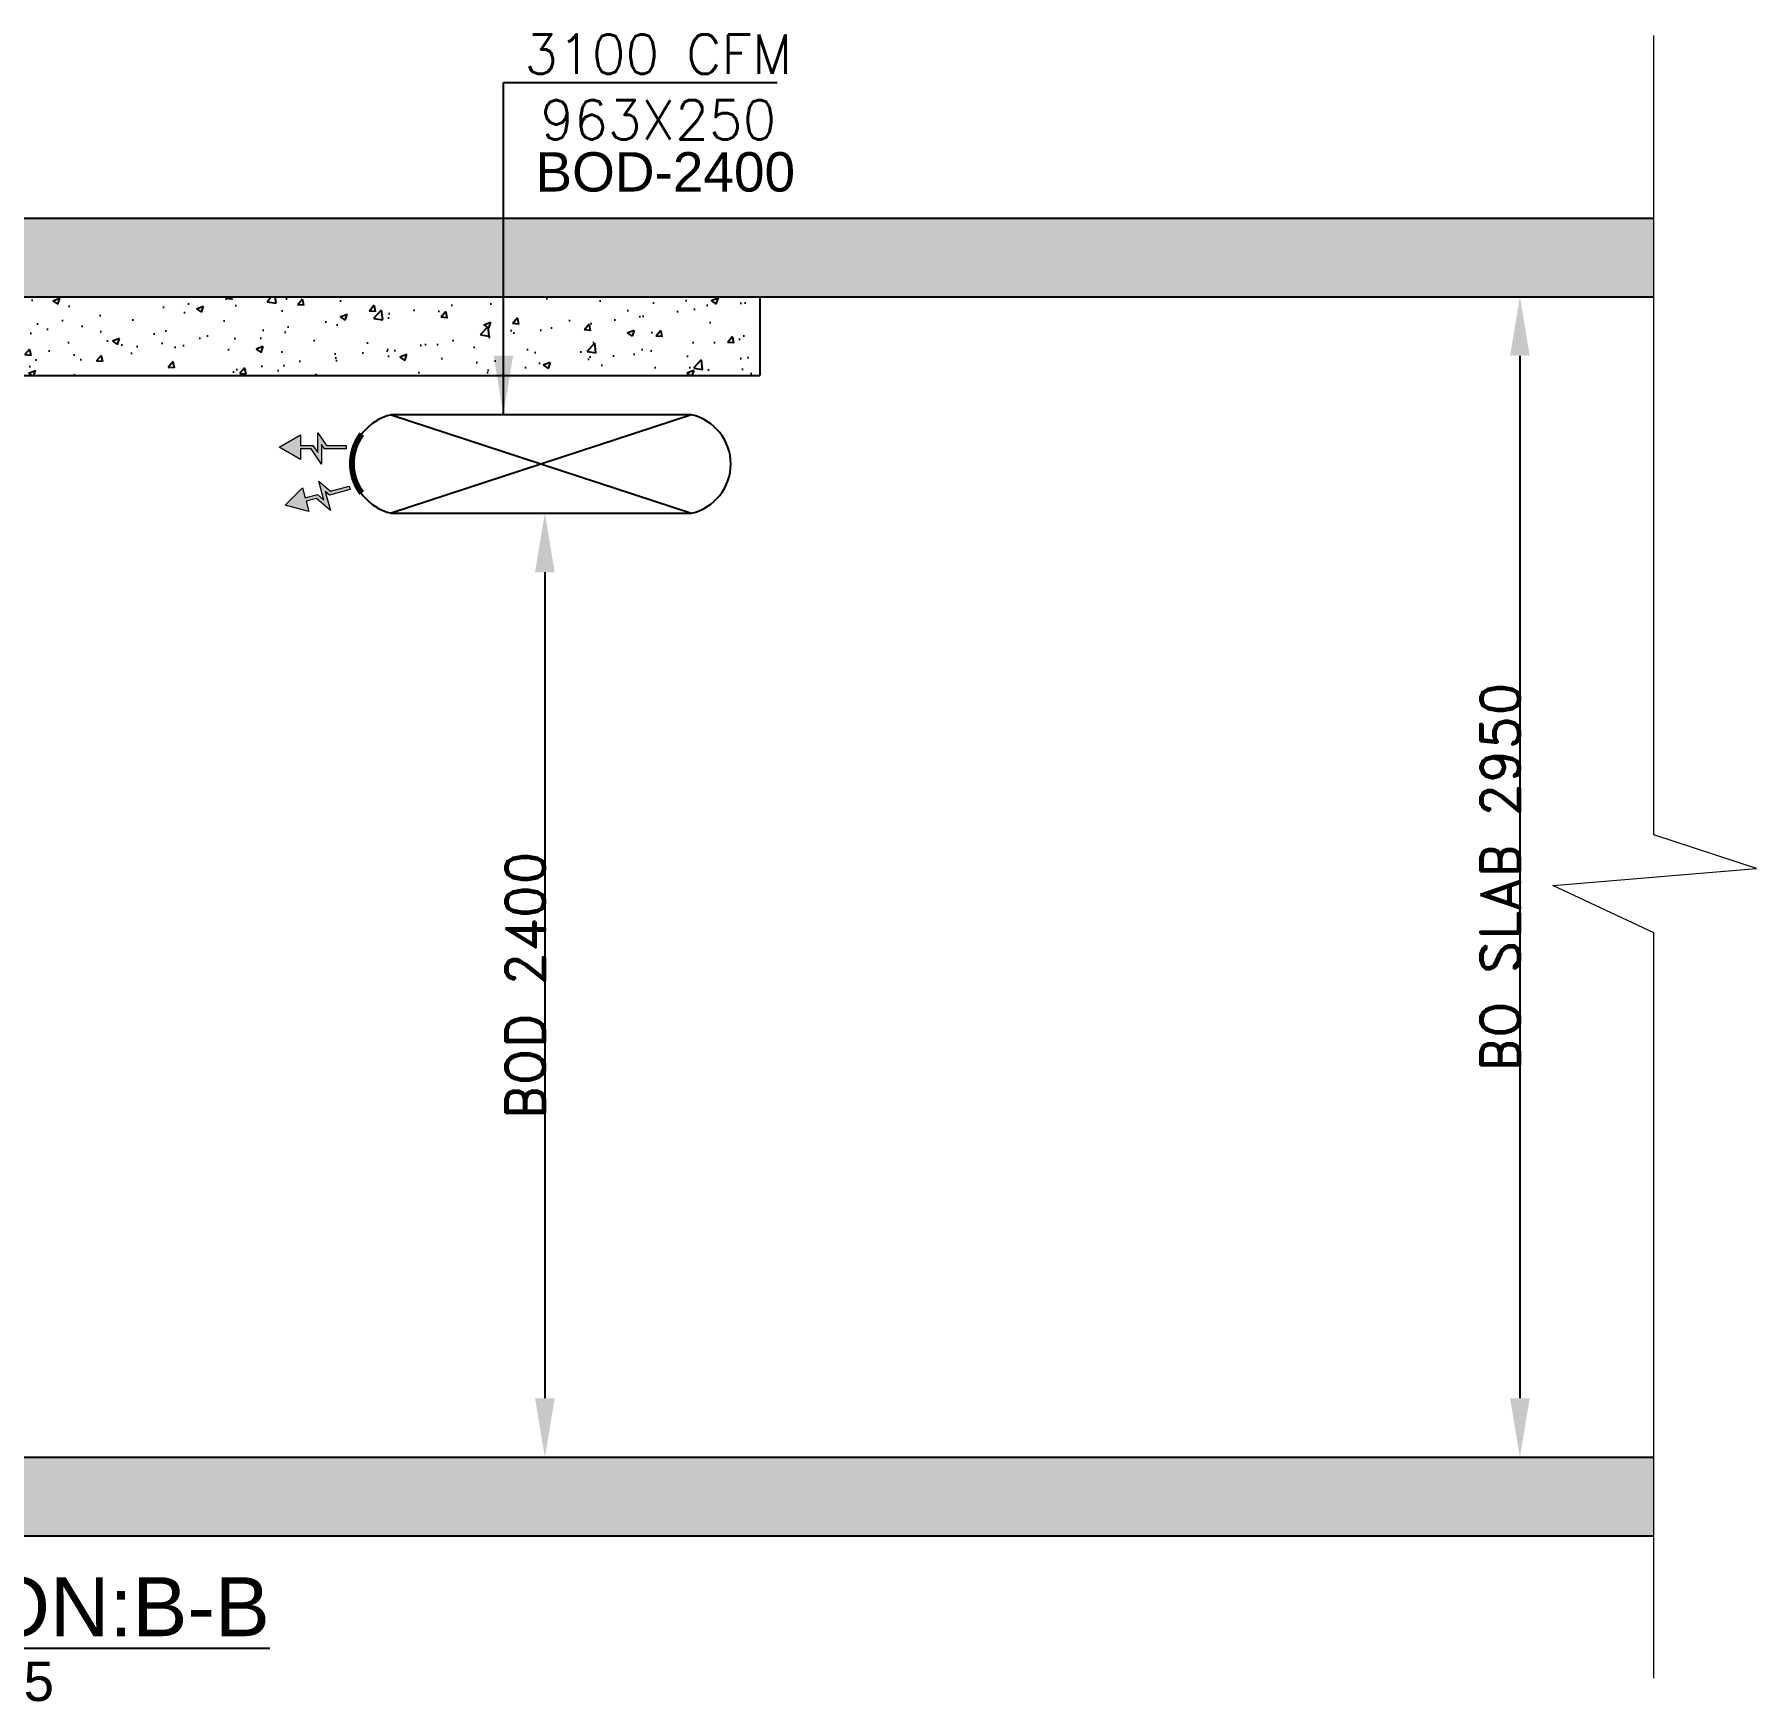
# Model space of a CAD drawing. Header units: millimetres. Extents: x 148480 to 578986, y 39883 to 155062.
# Drawn here: x 240593 to 244970, y 150824 to 155062 of the extents above; entities that cross this region are included whole.
import ezdxf

# ---------------------------------------------------------------- set-up
doc = ezdxf.new("R2010")
doc.units = ezdxf.units.MM
doc.header["$PDMODE"] = 34
doc.header["$PDSIZE"] = -1
doc.layers.add('AC OA DUCT', color=11, linetype='Continuous', lineweight=5)
doc.layers.add('M-HVAC RETURN AIR DUCT', color=1, linetype='Continuous', lineweight=0)
for name, color, linetype in [('Ac-text', 7, 'Continuous'), ('CB-AC-SA OVAL DUCT', 6, 'Continuous'), ('Hatch 01_UC', 7, 'Continuous'), ('HVAC-SECTIONS', 7, 'Continuous'), ('M-HVAC ELLIPTICAL DUCT', 6, 'Continuous'), ('M-HVAC-BOF', 6, 'Continuous'), ('M-HVAC-TEXT', 7, 'Continuous')]:
    doc.layers.add(name, color=color, linetype=linetype)
doc.styles.add('ARAIL', font='arial.ttf')
doc.styles.add('Arial', font='arial.ttf', dxfattribs={"height": 3})
doc.styles.add('R', font='romans.shx')
doc.styles.add('ROMAND', font='romand__.ttf')
doc.dimstyles.new('Vayucon', dxfattribs={"dimtxt": 200, "dimasz": 150, "dimexe": 0, "dimexo": 0, "dimgap": 9e-05, "dimtad": 1, "dimdec": 0, "dimrnd": 5, "dimzin": 0, "dimdsep": 46, "dimtxsty": 'ROMAND', "dimcen": 90, "dimclrd": 42, "dimclre": 8, "dimclrt": 7, "dimadec": 0, "dimazin": 0, "dimtfac": 1, "dimtdec": 0, "dimtofl": 0, "dimtmove": 1, "dimatfit": 0, "dimfxl": 1, "dimtolj": 1, "dimtzin": 0, "dimarcsym": 0})

# ---------------------------------------------------------------- blocks, each defined once
blk = doc.blocks.new('*D74')
at = {"layer": 'DEFPOINTS', "color": 0, "linetype": 'Continuous', "transparency": 16777216}
for p in [(244368.2, 154395.2), (244368.2, 151445.2), (244368.2, 151445.2)]:
    blk.add_point(p, dxfattribs=at)
at = {"layer": 'HVAC-SECTIONS', "color": 8, "linetype": 'Continuous', "lineweight": -2, "transparency": 16777216}
for p, q in [((244368.2, 154395.2), (244368.2, 154395.2)), ((244368.2, 151445.2), (244368.2, 151445.2))]:
    blk.add_line(p, q, dxfattribs=at)
at = {"layer": 'HVAC-SECTIONS', "color": 24, "linetype": 'Continuous', "lineweight": -2, "transparency": 16777216}
blk.add_line((244368.2, 154245.2), (244368.2, 151595.2), dxfattribs=at)
at = {"layer": 'HVAC-SECTIONS', "color": 24, "linetype": 'Continuous', "transparency": 16777216}
for points in [[(244393.2, 154245.2), (244343.2, 154245.2), (244368.2, 154395.2)], [(244343.2, 151595.2), (244393.2, 151595.2), (244368.2, 151445.2)]]:
    blk.add_solid(points, dxfattribs=at)
at = {"layer": 'HVAC-SECTIONS', "color": 7, "linetype": 'Continuous', "transparency": 16777216, "insert": (244318.1, 152920.2), "char_height": 200, "attachment_point": 5, "rotation": 90, "style": 'ROMAND'}
blk.add_mtext('\\A1;\\H0.50073x;BO SLAB 2950', dxfattribs=at)
blk = doc.blocks.new('12')
h = blk.add_hatch(color=20)
h.set_gradient(color1=(0, 255, 0), one_color=1, tint=1, name='INVCURVED')
h.paths.add_polyline_path([(35.7, -114.6), (6.1, -114.6), (6.1, -145.1), (48.7, -174.1), (-6.8, -174.1), (6.1, -182.9), (6.1, -243.6), (-3.9, -243.6), (-3.9, -188.2), (-39.2, -164.1), (16.3, -164.1), (-3.9, -150.3), (-3.9, -114.6), (-33.6, -114.6), (1.1, -54.6)])
at = {"color": 3}
blk.add_lwpolyline([(-3.9, -243.6), (6.1, -243.6), (6.1, -182.9), (-6.8, -174.1), (48.7, -174.1), (6.1, -145.1), (6.1, -114.6), (35.7, -114.6), (1.1, -54.6), (-33.6, -114.6), (-3.9, -114.6), (-3.9, -150.3), (16.3, -164.1), (-39.2, -164.1), (-3.9, -188.2)], close=True, dxfattribs=at)
blk = doc.blocks.new('*D97')
at = {"layer": 'DEFPOINTS', "color": 0, "linetype": 'Continuous', "transparency": 16777216}
for p in [(241890, 153845.2), (241890, 151445.2), (241890, 151445.2)]:
    blk.add_point(p, dxfattribs=at)
at = {"layer": 'HVAC-SECTIONS', "color": 8, "linetype": 'Continuous', "lineweight": -2, "transparency": 16777216}
for p, q in [((241890, 153845.2), (241890, 153845.2)), ((241890, 151445.2), (241890, 151445.2))]:
    blk.add_line(p, q, dxfattribs=at)
at = {"layer": 'HVAC-SECTIONS', "color": 24, "linetype": 'Continuous', "lineweight": -2, "transparency": 16777216}
blk.add_line((241890, 153695.2), (241890, 151595.2), dxfattribs=at)
at = {"layer": 'HVAC-SECTIONS', "color": 24, "linetype": 'Continuous', "transparency": 16777216}
for points in [[(241915, 153695.2), (241865, 153695.2), (241890, 153845.2)], [(241865, 151595.2), (241915, 151595.2), (241890, 151445.2)]]:
    blk.add_solid(points, dxfattribs=at)
at = {"layer": 'HVAC-SECTIONS', "color": 7, "linetype": 'Continuous', "transparency": 16777216, "insert": (241840, 152645.2), "char_height": 200, "attachment_point": 5, "rotation": 90, "style": 'ROMAND'}
blk.add_mtext('\\A1;\\H0.50073x;BOD 2400', dxfattribs=at)

msp = doc.modelspace()

# ---------------------------------------------------------------- hatches: boundary and pattern name
at = {"layer": 'Hatch 01_UC', "linetype": 'Continuous', "true_color": 0x636466}
h = msp.add_hatch(dxfattribs=at)
h.set_pattern_fill('AR-CONC', color=251)
h.set_pattern_definition([(50, (-3833.2, 4741.64), (182.18467, -15.939086), [19.05, -209.55]), (355, (-3833.2, 4741.64), (-35.24283, 191.05664), [15.24, -167.64]), (100.451, (-3818.02, 4740.31), (146.9425, 175.11669), [16.19, -178.09]), (46.1842, (-3833.2, 4792.44), (271.07904, -42.04233), [28.575, -314.325]), (96.6356, (-3810.6, 4788.93), (237.40423, 247.42556), [24.285, -267.135]), (351.184, (-3833.2, 4792.44), (237.4046, 247.42512), [22.86, -251.46]), (21, (-3807.8, 4779.74), (151.61488, -102.26552), [19.05, -209.55]), (326, (-3807.8, 4779.74), (61.80203, 184.18797), [15.24, -167.64]), (71.4514, (-3795.16, 4771.22), (213.41649, 81.92286), [16.19, -178.09]), (37.5, (-3833.2, 4741.64), (3.088603, 84.555039), [0, -165.608, 0, -170.18, 0, -168.275]), (7.5, (-3833.2, 4741.64), (66.819663, 100.180575), [0, -97.028, 0, -161.798, 0, -64.135]), (327.5, (-3889.84, 4741.64), (135.590595, -5.728744), [0, -63.5, 0, -198.12, 0, -262.89]), (317.5, (-3915.24, 4741.64), (148.12918, 25.42649), [0, -82.55, 0, -131.572, 0, -186.69])])
h.paths.add_polyline_path([(232390.7, 154595.2), (232390.7, 154395.2), (244708.3, 154395.2), (244708.3, 154595.2)])
h = msp.add_hatch(dxfattribs=at)
h.set_pattern_fill('AR-CONC', color=251)
h.set_pattern_definition([(50, (-5738.55, 4741.64), (182.18467, -15.939086), [19.05, -209.55]), (355, (-5738.55, 4741.64), (-35.24283, 191.05664), [15.24, -167.64]), (100.451, (-5723.36, 4740.31), (146.9425, 175.11669), [16.19, -178.09]), (46.1842, (-5738.55, 4792.44), (271.07904, -42.04233), [28.575, -314.325]), (96.6356, (-5715.96, 4788.93), (237.40423, 247.42556), [24.285, -267.135]), (351.184, (-5738.55, 4792.44), (237.4046, 247.42512), [22.86, -251.46]), (21, (-5713.15, 4779.74), (151.61488, -102.26552), [19.05, -209.55]), (326, (-5713.15, 4779.74), (61.80203, 184.18797), [15.24, -167.64]), (71.4514, (-5700.51, 4771.22), (213.41649, 81.92286), [16.19, -178.09]), (37.5, (-5738.545, 4741.64), (3.088603, 84.555039), [0, -165.608, 0, -170.18, 0, -168.275]), (7.5, (-5738.545, 4741.64), (66.819663, 100.180575), [0, -97.028, 0, -161.798, 0, -64.135]), (327.5, (-5795.19, 4741.64), (135.590595, -5.728744), [0, -63.5, 0, -198.12, 0, -262.89]), (317.5, (-5820.59, 4741.64), (148.12918, 25.42649), [0, -82.55, 0, -131.572, 0, -186.69])])
h.paths.add_polyline_path([(238334.8, 154195.2), (242436, 154195.2), (242436, 154395.2), (238334.8, 154395.2)])
h = msp.add_hatch(dxfattribs=at)
h.set_pattern_fill('AR-CONC', color=251)
h.set_pattern_definition([(50, (-3833.2, 4741.64), (182.18467, -15.939086), [19.05, -209.55]), (355, (-3833.2, 4741.64), (-35.24283, 191.05664), [15.24, -167.64]), (100.451, (-3818.02, 4740.31), (146.9425, 175.11669), [16.19, -178.09]), (46.1842, (-3833.2, 4792.44), (271.07904, -42.04233), [28.575, -314.325]), (96.6356, (-3810.6, 4788.93), (237.40423, 247.42556), [24.285, -267.135]), (351.184, (-3833.2, 4792.44), (237.4046, 247.42512), [22.86, -251.46]), (21, (-3807.8, 4779.74), (151.61488, -102.26552), [19.05, -209.55]), (326, (-3807.8, 4779.74), (61.80203, 184.18797), [15.24, -167.64]), (71.4514, (-3795.16, 4771.22), (213.41649, 81.92286), [16.19, -178.09]), (37.5, (-3833.2, 4741.64), (3.088603, 84.555039), [0, -165.608, 0, -170.18, 0, -168.275]), (7.5, (-3833.2, 4741.64), (66.819663, 100.180575), [0, -97.028, 0, -161.798, 0, -64.135]), (327.5, (-3889.84, 4741.64), (135.590595, -5.728744), [0, -63.5, 0, -198.12, 0, -262.89]), (317.5, (-3915.24, 4741.64), (148.12918, 25.42649), [0, -82.55, 0, -131.572, 0, -186.69])])
h.paths.add_polyline_path([(232390.7, 151245.2), (244708.3, 151245.2), (244708.3, 151445.2), (232390.7, 151445.2)])

# ---------------------------------------------------------------- linework, layer by layer
at = {"layer": 'CB-AC-SA OVAL DUCT', "color": 3, "const_width": 15}
msp.add_lwpolyline([(241424.5, 153896.2, -0.333333), (241424.6, 154046.2)], format="xyb", dxfattribs=at)
at = {"layer": 'Hatch 01_UC', "color": 251, "linetype": 'Continuous', "true_color": 0x636466}
for p, q in [((232390.7, 154595.2), (244708.3, 154595.2, 0)), ((232390.7, 154395.2), (244708.3, 154395.2, 0)), ((242436, 154395.2), (242436, 154195.2)), ((238334.8, 154195.2), (242436, 154195.2)), ((232390.7, 151445.2), (244708.3, 151445.2, 0)), ((232390.7, 151245.2), (244708.3, 151245.2, 0))]:
    msp.add_line(p, q, dxfattribs=at)
at = {"layer": 'M-HVAC ELLIPTICAL DUCT', "linetype": 'Continuous'}
for p, q in [((241499.5, 154095.2), (242262.5, 153845.2)), ((242262.5, 154095.2), (241499.5, 153845.2))]:
    msp.add_line(p, q, dxfattribs=at)
for points in [[(242262.5, 154095.2), (241499.5, 154095.2)], [(241499.5, 153845.2), (242262.5, 153845.2)]]:
    msp.add_lwpolyline(points, dxfattribs=at)
for centre, start, end in [((241527.7, 153970.2), 102.6804, 257.3196), ((242234.4, 153970.2), 282.6804, 77.3196)]:
    msp.add_arc(centre, 128.1, start, end, dxfattribs=at)
at = {"layer": 'M-HVAC RETURN AIR DUCT', "color": 8, "elevation": 0}
msp.add_lwpolyline([(244708.3, 150883.8), (244708.3, 152778.1), (244451.8, 152899), (244969.7, 152941.5), (244708.3, 153027.7), (244708.3, 155059.9)], dxfattribs=at)

# ---------------------------------------------------------------- block references
at = {"layer": 'AC OA DUCT'}
for p, xscale, yscale, zscale, rotation in [((241165.3, 154013.9), -0.8999999999999999, 0.8999999999999999, 0.8999999999999999, 89.99999999999979), ((241182.1, 153853.9), -0.9, 0.9, 0.9, 104.9999999999999)]:
    msp.add_blockref('12', p, dxfattribs=dict(at, xscale=xscale, yscale=yscale, zscale=zscale, rotation=rotation))

# ---------------------------------------------------------------- texts
at = {"layer": 'Ac-text', "color": 7, "style": 'Arial'}
for s, height, p in [('%%USECTION:B-B', 150, (239852.1, 150990.3)), ('SCALE-1:75', 100, (239866.2, 150825.6))]:
    msp.add_text(s, height=height, dxfattribs=at).set_placement(p)
at = {"layer": 'M-HVAC-BOF', "color": 6, "lineweight": -2, "insert": (241866, 154762.8, 1198.1), "char_height": 100, "width": 1028.731, "attachment_point": 1, "style": 'ARAIL'}
msp.add_mtext('BOD-2400', dxfattribs=at)
at = {"layer": 'M-HVAC-TEXT', "color": 7, "insert": (242178.4, 155062.2), "char_height": 100, "width": 758.634, "attachment_point": 2, "style": 'R'}
msp.add_mtext('3100 CFM\\P963X250', dxfattribs=at)

# ---------------------------------------------------------------- dimensions: what is measured, and where the dimension line sits
at = {"layer": 'HVAC-SECTIONS', "color": 24, "linetype": 'Continuous'}
for base, p1, p2, text, override, picture, middle in [((244368.2, 151445.2), (244368.2, 154395.2, 0), (244368.2, 151445.2, 0), '\\H0.50073x;BO SLAB <>', {"dimclrd": 24}, '*D74', (244318.1, 152920.2)), ((241890, 151445.2), (241890, 153845.2, 0), (241890, 151445.2, 0), '\\H0.50073x;BOD <>', {"dimtxsty": 'ROMAND', "dimclrd": 24}, '*D97', (241840, 152645.2))]:
    dim = msp.add_linear_dim(base=base, p1=p1, p2=p2, angle=90, text=text, dimstyle='Vayucon', override=override, dxfattribs=at)
    dim.commit()
    dim.dimension.update_dxf_attribs({"geometry": picture, "text_midpoint": middle})

# ---------------------------------------------------------------- leaders
at = {"layer": 'M-HVAC ELLIPTICAL DUCT', "linetype": 'Continuous'}
msp.add_leader([(241784.5, 154095.2), (241784.5, 154940.4), (242480.3, 154940.4)], dimstyle='Vayucon', dxfattribs=at)

doc.saveas('drawing.dxf')
